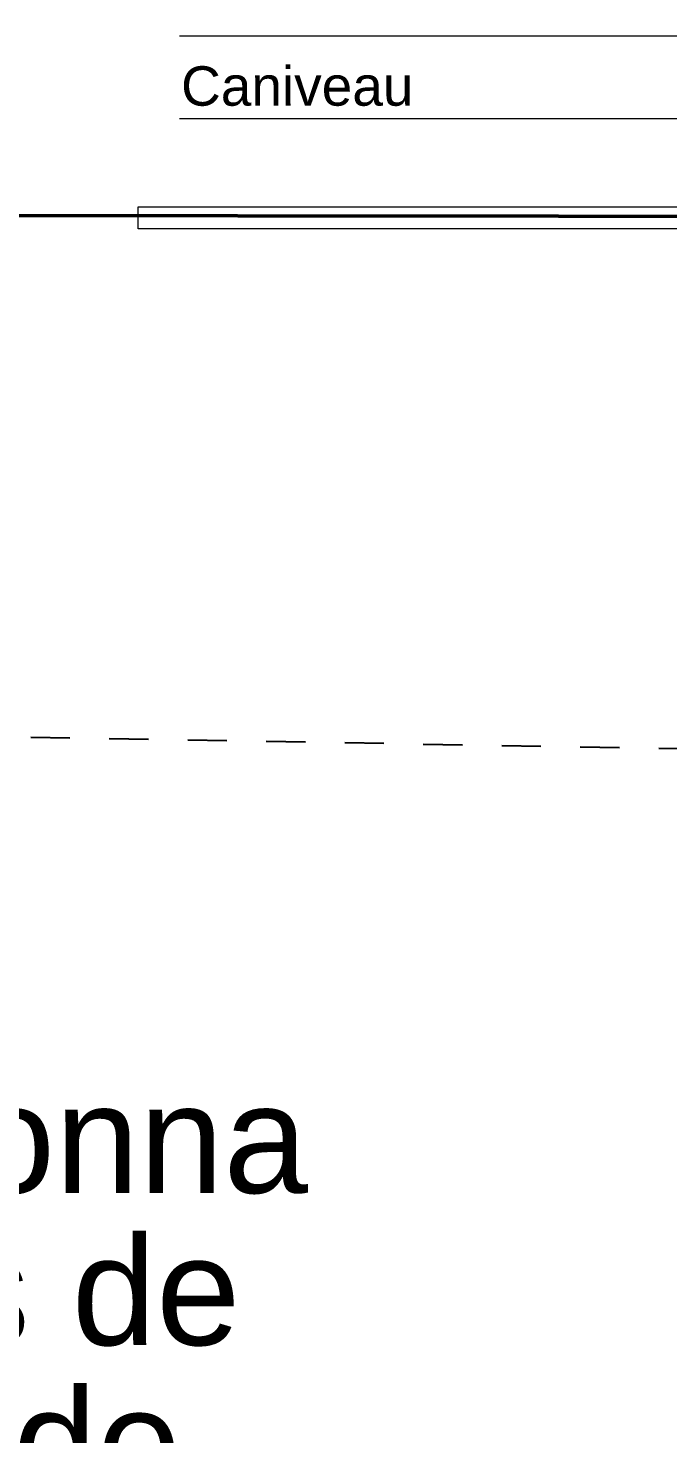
# Model space of a CAD drawing. Header units: metres. Extents: x 1838950 to 1842843, y 5171318 to 5174224.
# Drawn here: x 1841200.027 to 1841201.657, y 5171393.894 to 5171397.472 of the extents above; entities that cross this region are included whole.
import ezdxf

# ---------------------------------------------------------------- set-up
doc = ezdxf.new("R2010")
doc.units = ezdxf.units.M
doc.header["$LTSCALE"] = 0.0254
doc.linetypes.add('Style de ligne -1', pattern=[0.83328, 0.41656, -0.41672])
doc.layers.add('00 CHAZAL Coupe A.5', color=7, linetype='Continuous', lineweight=18)
doc.styles.add('Arial', font='arial.ttf')

# ---------------------------------------------------------------- blocks, each defined once
blk = doc.blocks.new('Groupe-1984-1')
at = {"layer": '00 CHAZAL Coupe A.5', "color": 12, "linetype": 'Style de ligne -1', "lineweight": 25, "true_color": 0xdd0806, "flags": 128}
blk.add_lwpolyline([(1841189.1629, 5171397.9625), (1841192.7829, 5171397.5025), (1841198.0429, 5171395.7025), (1841206.5429, 5171395.5525), (1841210.8779, 5171395.5462), (1841215.3429, 5171395.3625), (1841217.53, 5171395.1325), (1841223.7829, 5171393.4125), (1841229.2099, 5171392.7625), (1841235.4429, 5171391.5125), (1841245.3305, 5171390.3278), (1841252.088, 5171388.3553), (1841259.9177, 5171385.8283), (1841263.1222, 5171385.6625), (1841272.6, 5171379.6525), (1841275.4229, 5171379.6425)], dxfattribs=at)

msp = doc.modelspace()

# ---------------------------------------------------------------- linework, layer by layer
at = {"layer": '00 CHAZAL Coupe A.5', "color": 7, "linetype": 'Continuous', "lineweight": 13}
for p, q in [((1841202.1137, 5171397.4517), (1841200.4129, 5171397.4517)), ((1841201.9849, 5171397.2412), (1841200.4129, 5171397.2412))]:
    msp.add_line(p, q, dxfattribs=at)
at = {"layer": '00 CHAZAL Coupe A.5', "color": 7, "linetype": 'Continuous', "lineweight": 50, "flags": 128}
msp.add_lwpolyline([(1841187.7429, 5171397.9625), (1841189.1629, 5171397.9625), (1841192.0343, 5171397.5976), (1841192.0343, 5171397.5976), (1841192.7829, 5171397.5025), (1841193.708, 5171397.1859), (1841193.7411, 5171397.1746), (1841195.0844, 5171397.1558), (1841198.0429, 5171397.0962), (1841198.926, 5171396.9957), (1841202.1953, 5171396.9927), (1841202.1929, 5171396.9927)], dxfattribs=at)
at = {"layer": '00 CHAZAL Coupe A.5', "color": 7, "linetype": 'Continuous', "lineweight": 13, "flags": 128}
msp.add_lwpolyline([(1841200.3079, 5171397.0172), (1841202.0867, 5171397.0172), (1841202.0867, 5171396.9612), (1841200.3079, 5171396.9612)], close=True, dxfattribs=at)

# ---------------------------------------------------------------- block references
at = {"layer": '00 CHAZAL Coupe A.5', "color": 7}
msp.add_blockref('Groupe-1984-1', (0, 0), dxfattribs=at)

# ---------------------------------------------------------------- texts
at = {"layer": '00 CHAZAL Coupe A.5', "color": 18, "true_color": 0x000000, "insert": (1841201.0091, 5171397.375), "char_height": 0.10032, "attachment_point": 3, "rotation": 0.006, "line_spacing_factor": 0.96984, "style": 'Arial'}
msp.add_mtext('Caniveau', dxfattribs=at)
at = {"layer": '00 CHAZAL Coupe A.5', "color": 7, "insert": (1841197.3917, 5171395.1705), "char_height": 0.27639, "attachment_point": 1, "line_spacing_factor": 0.840696, "style": 'Arial'}
msp.add_mtext('ATTENTION: \\PCanalisation Bonna\\Pà protéger. Pas de \\Pconstruction ni de \\Pterrassement à moins\\Pde 5m de son axe.\\PPrévoir soutènements \\Ppar berlinoise.\\P', dxfattribs=at)

doc.saveas('drawing.dxf')
